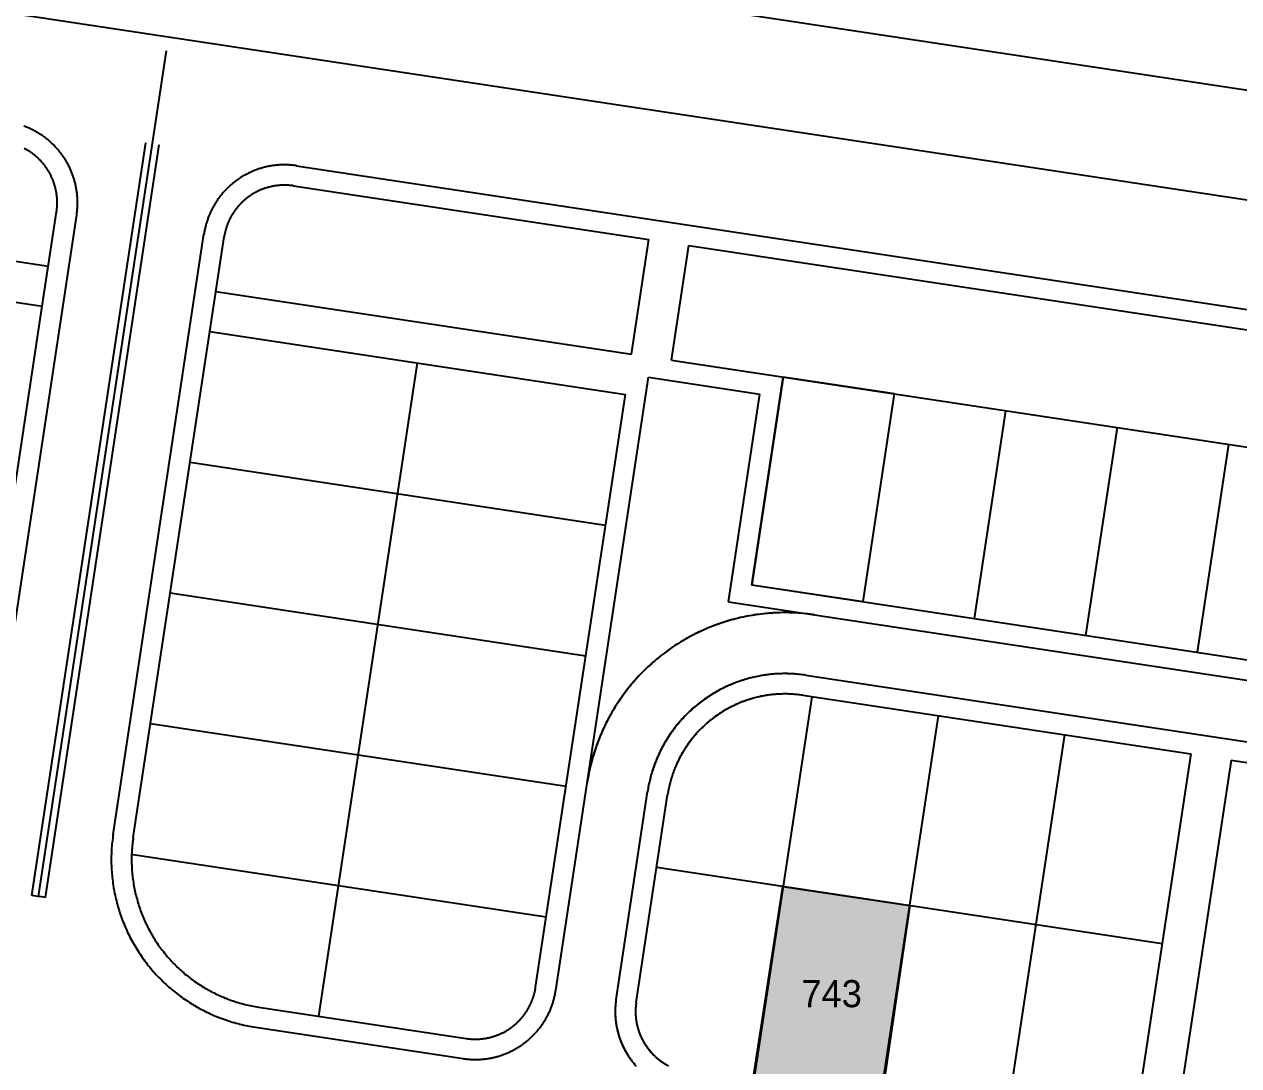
# Model space of a CAD drawing. Header units: metres. Extents: x 680594 to 684853, y 828874 to 830078.
# Drawn here: x 681669.2 to 681848.4, y 829760.6 to 829914.3 of the extents above; entities that cross this region are included whole.
import ezdxf
from ezdxf.enums import TextEntityAlignment as Align

# ---------------------------------------------------------------- set-up
doc = ezdxf.new("R2010")
doc.units = ezdxf.units.M
for name, color, linetype in [('PLOT_LINES', 7, 'Continuous'), ('PLOT_NUMBERS', 7, 'Continuous'), ('SELECTED_PLOTS', 3, 'Continuous')]:
    doc.layers.add(name, color=color, linetype=linetype)

msp = doc.modelspace()

# ---------------------------------------------------------------- hatches: boundary and pattern name
at = {"layer": 'SELECTED_PLOTS'}
h = msp.add_hatch(color=3, dxfattribs=at)
h.dxf.hatch_style = 1
h.paths.add_polyline_path([(681795.61, 829755.37), (681776.7, 829758.31), (681781.11, 829787.04), (681799.86, 829784.24)])

# ---------------------------------------------------------------- linework, layer by layer
at = {"layer": 'PLOT_LINES'}
for points in [[(680731.23, 830073.66), (682582.21, 829793.81)], [(680731.23, 830073.66), (682582.21, 829793.81)], [(680728.84, 830057.84), (682579.82, 829777.99)], [(680728.84, 830057.84), (682579.82, 829777.99)], [(681671.34, 829785.56), (681690.21, 829910.35)], [(681676.95, 829886.18), (681676.97, 829886.31), (681676.99, 829886.45), (681677, 829886.59), (681677.02, 829886.73), (681677.03, 829886.87), (681677.04, 829887.01), (681677.05, 829887.15), (681677.06, 829887.29), (681677.07, 829887.43), (681677.08, 829887.56), (681677.08, 829887.7), (681677.08, 829887.84), (681677.08, 829887.98), (681677.08, 829888.12), (681677.08, 829888.26), (681677.07, 829888.4), (681677.07, 829888.54), (681677.06, 829888.68), (681677.05, 829888.82), (681677.04, 829888.96), (681677.03, 829889.1), (681677.01, 829889.24), (681677, 829889.38), (681676.98, 829889.52), (681676.96, 829889.65), (681676.94, 829889.79), (681676.92, 829889.93), (681676.9, 829890.07), (681676.87, 829890.2), (681676.84, 829890.34), (681676.82, 829890.48), (681676.79, 829890.61), (681676.76, 829890.75), (681676.72, 829890.89), (681676.69, 829891.02), (681676.65, 829891.16), (681676.61, 829891.29), (681676.57, 829891.42), (681676.53, 829891.56), (681676.49, 829891.69), (681676.45, 829891.82), (681676.4, 829891.96), (681676.35, 829892.09), (681676.3, 829892.22), (681676.25, 829892.35), (681676.2, 829892.48), (681676.15, 829892.61), (681676.09, 829892.74), (681676.04, 829892.86), (681675.98, 829892.99), (681675.92, 829893.12), (681675.86, 829893.24), (681675.8, 829893.37), (681675.74, 829893.49), (681675.67, 829893.62), (681675.6, 829893.74), (681675.54, 829893.86), (681675.47, 829893.98), (681675.4, 829894.1), (681675.32, 829894.22), (681675.25, 829894.34), (681675.18, 829894.46), (681675.1, 829894.58), (681675.02, 829894.69), (681674.94, 829894.81), (681674.86, 829894.92), (681674.78, 829895.03), (681674.7, 829895.15), (681674.61, 829895.26), (681674.53, 829895.37), (681674.44, 829895.48), (681674.35, 829895.59), (681674.27, 829895.69), (681674.17, 829895.8), (681674.08, 829895.91), (681673.99, 829896.01), (681673.9, 829896.11), (681673.8, 829896.21), (681673.7, 829896.32), (681673.61, 829896.42), (681673.51, 829896.51), (681673.41, 829896.61), (681673.31, 829896.71), (681673.2, 829896.8), (681673.1, 829896.9), (681673, 829896.99), (681672.89, 829897.08), (681672.78, 829897.17), (681672.68, 829897.26), (681672.57, 829897.35), (681672.46, 829897.43), (681672.35, 829897.52), (681672.24, 829897.6), (681672.12, 829897.69), (681672.01, 829897.77), (681671.9, 829897.85), (681671.78, 829897.93), (681671.66, 829898), (681671.55, 829898.08), (681671.43, 829898.15), (681671.31, 829898.23), (681671.19, 829898.3), (681671.07, 829898.37), (681670.95, 829898.44), (681670.83, 829898.51), (681670.7, 829898.57), (681670.58, 829898.64), (681670.45, 829898.7), (681670.33, 829898.76), (681670.2, 829898.82), (681670.08, 829898.88), (681669.95, 829898.94), (681669.82, 829898.99), (681669.69, 829899.05), (681669.56, 829899.1), (681669.43, 829899.15), (681669.3, 829899.2), (681669.17, 829899.25)], [(681673.98, 829886.62), (681674, 829886.73), (681674.01, 829886.83), (681674.02, 829886.94), (681674.03, 829887.04), (681674.04, 829887.14), (681674.05, 829887.25), (681674.06, 829887.35), (681674.07, 829887.46), (681674.07, 829887.56), (681674.08, 829887.67), (681674.08, 829887.77), (681674.08, 829887.88), (681674.08, 829887.98), (681674.08, 829888.08), (681674.08, 829888.19), (681674.08, 829888.29), (681674.07, 829888.4), (681674.07, 829888.5), (681674.06, 829888.61), (681674.05, 829888.71), (681674.04, 829888.82), (681674.03, 829888.92), (681674.02, 829889.02), (681674.01, 829889.13), (681673.99, 829889.23), (681673.98, 829889.34), (681673.96, 829889.44), (681673.94, 829889.54), (681673.92, 829889.65), (681673.9, 829889.75), (681673.88, 829889.85), (681673.86, 829889.95), (681673.84, 829890.06), (681673.81, 829890.16), (681673.79, 829890.26), (681673.76, 829890.36), (681673.73, 829890.46), (681673.7, 829890.56), (681673.67, 829890.66), (681673.64, 829890.76), (681673.6, 829890.86), (681673.57, 829890.96), (681673.54, 829891.06), (681673.5, 829891.16), (681673.46, 829891.25), (681673.42, 829891.35), (681673.38, 829891.45), (681673.34, 829891.54), (681673.3, 829891.64), (681673.26, 829891.73), (681673.21, 829891.83), (681673.17, 829891.92), (681673.12, 829892.02), (681673.07, 829892.11), (681673.02, 829892.2), (681672.97, 829892.3), (681672.92, 829892.39), (681672.87, 829892.48), (681672.82, 829892.57), (681672.76, 829892.66), (681672.71, 829892.75), (681672.65, 829892.84), (681672.6, 829892.92), (681672.54, 829893.01), (681672.48, 829893.1), (681672.42, 829893.18), (681672.36, 829893.27), (681672.29, 829893.35), (681672.23, 829893.44), (681672.17, 829893.52), (681672.1, 829893.6), (681672.04, 829893.68), (681671.97, 829893.76), (681671.9, 829893.84), (681671.83, 829893.92), (681671.76, 829894), (681671.69, 829894.08), (681671.62, 829894.15), (681671.55, 829894.23), (681671.48, 829894.3), (681671.4, 829894.38), (681671.33, 829894.45), (681671.25, 829894.52), (681671.17, 829894.59), (681671.1, 829894.66), (681671.02, 829894.73), (681670.94, 829894.8), (681670.86, 829894.87), (681670.78, 829894.94), (681670.7, 829895), (681670.61, 829895.07), (681670.53, 829895.13), (681670.45, 829895.19), (681670.36, 829895.26), (681670.28, 829895.32), (681670.19, 829895.38), (681670.11, 829895.44), (681670.02, 829895.49), (681669.93, 829895.55), (681669.84, 829895.61), (681669.75, 829895.66), (681669.66, 829895.72), (681669.57, 829895.77), (681669.48, 829895.82), (681669.39, 829895.87), (681669.3, 829895.92), (681669.2, 829895.97)], [(681670.35, 829785.69), (681687.15, 829896.77)], [(681672.33, 829785.39), (681689.12, 829896.47)], [(681709.39, 829893.41), (681709.25, 829893.43), (681709.11, 829893.44), (681708.97, 829893.46), (681708.83, 829893.48), (681708.69, 829893.49), (681708.55, 829893.5), (681708.41, 829893.51), (681708.27, 829893.52), (681708.13, 829893.53), (681707.99, 829893.53), (681707.85, 829893.54), (681707.71, 829893.54), (681707.57, 829893.54), (681707.43, 829893.54), (681707.29, 829893.54), (681707.15, 829893.53), (681707.01, 829893.53), (681706.87, 829893.52), (681706.73, 829893.51), (681706.59, 829893.5), (681706.45, 829893.49), (681706.31, 829893.47), (681706.17, 829893.46), (681706.03, 829893.44), (681705.89, 829893.42), (681705.75, 829893.4), (681705.61, 829893.37), (681705.47, 829893.35), (681705.33, 829893.33), (681705.2, 829893.3), (681705.06, 829893.27), (681704.92, 829893.24), (681704.78, 829893.21), (681704.65, 829893.17), (681704.51, 829893.14), (681704.38, 829893.1), (681704.24, 829893.06), (681704.11, 829893.02), (681703.97, 829892.98), (681703.84, 829892.94), (681703.7, 829892.89), (681703.57, 829892.84), (681703.44, 829892.8), (681703.31, 829892.75), (681703.18, 829892.7), (681703.05, 829892.64), (681702.92, 829892.59), (681702.79, 829892.53), (681702.66, 829892.48), (681702.53, 829892.42), (681702.4, 829892.36), (681702.28, 829892.3), (681702.15, 829892.23), (681702.03, 829892.17), (681701.9, 829892.1), (681701.78, 829892.03), (681701.66, 829891.97), (681701.53, 829891.9), (681701.41, 829891.82), (681701.29, 829891.75), (681701.17, 829891.68), (681701.06, 829891.6), (681700.94, 829891.52), (681700.82, 829891.44), (681700.71, 829891.36), (681700.59, 829891.28), (681700.48, 829891.2), (681700.36, 829891.12), (681700.25, 829891.03), (681700.14, 829890.94), (681700.03, 829890.85), (681699.92, 829890.77), (681699.82, 829890.67), (681699.71, 829890.58), (681699.6, 829890.49), (681699.5, 829890.4), (681699.4, 829890.3), (681699.29, 829890.2), (681699.19, 829890.11), (681699.09, 829890.01), (681698.99, 829889.91), (681698.9, 829889.8), (681698.8, 829889.7), (681698.71, 829889.6), (681698.61, 829889.49), (681698.52, 829889.39), (681698.43, 829889.28), (681698.34, 829889.17), (681698.25, 829889.06), (681698.16, 829888.95), (681698.08, 829888.84), (681697.99, 829888.73), (681697.91, 829888.62), (681697.82, 829888.5), (681697.74, 829888.39), (681697.66, 829888.27), (681697.59, 829888.16), (681697.51, 829888.04), (681697.43, 829887.92), (681697.36, 829887.8), (681697.29, 829887.68), (681697.22, 829887.56), (681697.15, 829887.44), (681697.08, 829887.31), (681697.01, 829887.19), (681696.95, 829887.06), (681696.88, 829886.94), (681696.82, 829886.81), (681696.76, 829886.69), (681696.7, 829886.56), (681696.64, 829886.43), (681696.58, 829886.3), (681696.53, 829886.17), (681696.47, 829886.04), (681696.42, 829885.91), (681696.37, 829885.78), (681696.32, 829885.65), (681696.28, 829885.52), (681696.23, 829885.38), (681696.19, 829885.25), (681696.14, 829885.12), (681696.1, 829884.98), (681696.06, 829884.85), (681696.02, 829884.71), (681695.99, 829884.57), (681695.95, 829884.44), (681695.92, 829884.3), (681695.89, 829884.16), (681695.86, 829884.03), (681695.83, 829883.89), (681695.8, 829883.75), (681695.78, 829883.61), (681695.76, 829883.47), (681695.73, 829883.33)], [(681709.39, 829893.41), (682050.37, 829841.85)], [(681709.39, 829893.41), (682050.37, 829841.85)], [(681708.94, 829890.44), (681708.84, 829890.45), (681708.74, 829890.47), (681708.63, 829890.48), (681708.53, 829890.49), (681708.42, 829890.5), (681708.32, 829890.51), (681708.21, 829890.52), (681708.1, 829890.53), (681708, 829890.53), (681707.89, 829890.54), (681707.79, 829890.54), (681707.68, 829890.54), (681707.58, 829890.54), (681707.47, 829890.54), (681707.37, 829890.54), (681707.26, 829890.53), (681707.16, 829890.53), (681707.05, 829890.52), (681706.95, 829890.52), (681706.84, 829890.51), (681706.73, 829890.5), (681706.63, 829890.49), (681706.53, 829890.48), (681706.42, 829890.46), (681706.32, 829890.45), (681706.21, 829890.43), (681706.11, 829890.42), (681706, 829890.4), (681705.9, 829890.38), (681705.8, 829890.36), (681705.69, 829890.34), (681705.59, 829890.31), (681705.49, 829890.29), (681705.39, 829890.26), (681705.28, 829890.24), (681705.18, 829890.21), (681705.08, 829890.18), (681704.98, 829890.15), (681704.88, 829890.12), (681704.78, 829890.09), (681704.68, 829890.05), (681704.58, 829890.02), (681704.48, 829889.98), (681704.38, 829889.95), (681704.28, 829889.91), (681704.18, 829889.87), (681704.09, 829889.83), (681703.99, 829889.79), (681703.89, 829889.74), (681703.8, 829889.7), (681703.7, 829889.65), (681703.61, 829889.61), (681703.51, 829889.56), (681703.42, 829889.51), (681703.33, 829889.46), (681703.23, 829889.41), (681703.14, 829889.36), (681703.05, 829889.31), (681702.96, 829889.25), (681702.87, 829889.2), (681702.78, 829889.14), (681702.69, 829889.09), (681702.6, 829889.03), (681702.52, 829888.97), (681702.43, 829888.91), (681702.34, 829888.85), (681702.26, 829888.78), (681702.17, 829888.72), (681702.09, 829888.66), (681702.01, 829888.59), (681701.92, 829888.53), (681701.84, 829888.46), (681701.76, 829888.39), (681701.68, 829888.32), (681701.6, 829888.25), (681701.52, 829888.18), (681701.45, 829888.11), (681701.37, 829888.04), (681701.29, 829887.96), (681701.22, 829887.89), (681701.15, 829887.81), (681701.07, 829887.74), (681701, 829887.66), (681700.93, 829887.58), (681700.86, 829887.51), (681700.79, 829887.43), (681700.72, 829887.35), (681700.65, 829887.26), (681700.59, 829887.18), (681700.52, 829887.1), (681700.46, 829887.02), (681700.39, 829886.93), (681700.33, 829886.85), (681700.27, 829886.76), (681700.21, 829886.68), (681700.15, 829886.59), (681700.09, 829886.5), (681700.03, 829886.41), (681699.97, 829886.32), (681699.92, 829886.23), (681699.86, 829886.14), (681699.81, 829886.05), (681699.76, 829885.96), (681699.71, 829885.87), (681699.66, 829885.78), (681699.61, 829885.68), (681699.56, 829885.59), (681699.51, 829885.49), (681699.47, 829885.4), (681699.42, 829885.3), (681699.38, 829885.21), (681699.34, 829885.11), (681699.3, 829885.01), (681699.26, 829884.92), (681699.22, 829884.82), (681699.18, 829884.72), (681699.14, 829884.62), (681699.11, 829884.52), (681699.07, 829884.42), (681699.04, 829884.32), (681699.01, 829884.22), (681698.98, 829884.12), (681698.95, 829884.02), (681698.92, 829883.92), (681698.89, 829883.82), (681698.86, 829883.71), (681698.84, 829883.61), (681698.82, 829883.51), (681698.79, 829883.41), (681698.77, 829883.3), (681698.75, 829883.2), (681698.73, 829883.09), (681698.72, 829882.99), (681698.7, 829882.89)], [(681708.94, 829890.44), (681761.35, 829882.52)], [(681708.94, 829890.44), (681761.35, 829882.52)], [(681611.46, 829887.87), (681672.77, 829878.6)], [(681671.87, 829872.67), (681673.98, 829886.62)], [(681663.55, 829797.57), (681676.95, 829886.18)], [(681682.34, 829794.73), (681695.73, 829883.33)], [(681696.59, 829868.93), (681698.7, 829882.89)], [(681610.57, 829881.94), (681597.34, 829794.43), (681604.89, 829784.19), (681635.54, 829779.55), (681660.58, 829798.02), (681671.87, 829872.67)], [(681610.57, 829881.94), (681671.87, 829872.67)], [(681610.57, 829881.94), (681671.87, 829872.67)], [(681758.79, 829865.59), (681761.35, 829882.52)], [(681758.79, 829865.59), (681761.35, 829882.52)], [(681764.72, 829864.7), (681767.28, 829881.62)], [(681764.72, 829864.7), (681767.28, 829881.62)], [(681767.28, 829881.62), (681865.91, 829866.71)], [(681767.28, 829881.62), (681865.91, 829866.71)], [(681697.49, 829874.86), (681758.79, 829865.59)], [(681685.3, 829794.28), (681696.59, 829868.93)], [(681696.59, 829868.93), (681757.89, 829859.66)], [(681712.67, 829767.89), (681727.24, 829864.3)], [(681764.72, 829864.7), (681863.35, 829849.79)], [(681764.72, 829864.7), (681863.35, 829849.79)], [(681747.63, 829771.71), (681761.31, 829862.18)], [(681747.63, 829771.71), (681761.31, 829862.18)], [(681761.31, 829862.18), (681777.75, 829859.69)], [(681761.31, 829862.18), (681777.75, 829859.69)], [(681776.53, 829831.56), (681781.16, 829862.21)], [(681797.6, 829859.73), (681781.16, 829862.21), (681776.53, 829831.56), (681792.96, 829829.08), (681797.6, 829859.73)], [(681776.53, 829831.56), (681781.16, 829862.21)], [(681744.66, 829772.16), (681757.89, 829859.66)], [(681773.11, 829829.04), (681777.75, 829859.69)], [(681773.11, 829829.04), (681777.75, 829859.69)], [(681792.96, 829829.08), (681797.6, 829859.73)], [(681792.96, 829829.08), (681797.6, 829859.73)], [(681809.4, 829826.59), (681814.04, 829857.24)], [(681809.4, 829826.59), (681814.04, 829857.24)], [(681825.84, 829824.1), (681830.48, 829854.76)], [(681825.84, 829824.1), (681830.48, 829854.76)], [(681842.28, 829821.62), (681846.91, 829852.27)], [(681842.28, 829821.62), (681846.91, 829852.27)], [(681693.67, 829849.65), (681754.98, 829840.38)], [(681776.53, 829831.56), (681858.72, 829819.13)], [(681776.53, 829831.56), (681858.72, 829819.13)], [(681690.76, 829830.37), (681752.06, 829821.1)], [(681773.11, 829829.04), (681970.47, 829799.2)], [(681773.11, 829829.04), (681970.47, 829799.2)], [(681785.84, 829827.12), (681785.5, 829827.17), (681785.16, 829827.21), (681784.81, 829827.26), (681784.47, 829827.29), (681784.13, 829827.33), (681783.78, 829827.36), (681783.44, 829827.38), (681783.09, 829827.4), (681782.75, 829827.42), (681782.4, 829827.43), (681782.05, 829827.44), (681781.71, 829827.45), (681781.36, 829827.45), (681781.02, 829827.45), (681780.67, 829827.44), (681780.33, 829827.43), (681779.98, 829827.41), (681779.64, 829827.39), (681779.29, 829827.37), (681778.95, 829827.34), (681778.6, 829827.31), (681778.26, 829827.28), (681777.91, 829827.24), (681777.57, 829827.2), (681777.23, 829827.15), (681776.89, 829827.1), (681776.54, 829827.04), (681776.2, 829826.98), (681775.86, 829826.92), (681775.52, 829826.85), (681775.19, 829826.78), (681774.85, 829826.71), (681774.51, 829826.63), (681774.18, 829826.54), (681773.84, 829826.46), (681773.51, 829826.37), (681773.18, 829826.27), (681772.84, 829826.17), (681772.51, 829826.07), (681772.18, 829825.96), (681771.86, 829825.85), (681771.53, 829825.74), (681771.21, 829825.62), (681770.88, 829825.5), (681770.56, 829825.37), (681770.24, 829825.24), (681769.92, 829825.11), (681769.6, 829824.97), (681769.29, 829824.83), (681768.97, 829824.69), (681768.66, 829824.54), (681768.35, 829824.39), (681768.04, 829824.23), (681767.73, 829824.08), (681767.43, 829823.91), (681767.12, 829823.75), (681766.82, 829823.58), (681766.52, 829823.4), (681766.23, 829823.23), (681765.93, 829823.05), (681765.64, 829822.86), (681765.35, 829822.68), (681765.06, 829822.49), (681764.77, 829822.29), (681764.49, 829822.1), (681764.2, 829821.9), (681763.93, 829821.69), (681763.65, 829821.49), (681763.37, 829821.28), (681763.1, 829821.06), (681762.83, 829820.85), (681762.56, 829820.63), (681762.3, 829820.4), (681762.04, 829820.18), (681761.78, 829819.95), (681761.52, 829819.72), (681761.27, 829819.48), (681761.02, 829819.25), (681760.77, 829819), (681760.52, 829818.76), (681760.28, 829818.51), (681760.04, 829818.26), (681759.8, 829818.01), (681759.57, 829817.76), (681759.34, 829817.5), (681759.11, 829817.24), (681758.89, 829816.98), (681758.67, 829816.71), (681758.45, 829816.44), (681758.23, 829816.17), (681758.02, 829815.9), (681757.81, 829815.62), (681757.61, 829815.35), (681757.4, 829815.07), (681757.21, 829814.78), (681757.01, 829814.5), (681756.82, 829814.21), (681756.63, 829813.92), (681756.44, 829813.63), (681756.26, 829813.33), (681756.08, 829813.04), (681755.91, 829812.74), (681755.74, 829812.44), (681755.57, 829812.14), (681755.4, 829811.83), (681755.24, 829811.53), (681755.08, 829811.22), (681754.93, 829810.91), (681754.78, 829810.6), (681754.63, 829810.28), (681754.49, 829809.97), (681754.35, 829809.65), (681754.22, 829809.33), (681754.09, 829809.02), (681753.96, 829808.69), (681753.83, 829808.37), (681753.71, 829808.05), (681753.6, 829807.72), (681753.48, 829807.39), (681753.38, 829807.07), (681753.27, 829806.74), (681753.17, 829806.41), (681753.07, 829806.07), (681752.98, 829805.74), (681752.89, 829805.41), (681752.8, 829805.07), (681752.72, 829804.74), (681752.65, 829804.4), (681752.57, 829804.06), (681752.5, 829803.72), (681752.44, 829803.38), (681752.37, 829803.04), (681752.32, 829802.7), (681752.26, 829802.36)], [(681785.84, 829827.12), (681785.5, 829827.17), (681785.16, 829827.21), (681784.82, 829827.25), (681784.48, 829827.29), (681784.14, 829827.33), (681783.8, 829827.35), (681783.45, 829827.38), (681783.11, 829827.4), (681782.77, 829827.42), (681782.43, 829827.43), (681782.08, 829827.44), (681781.74, 829827.45), (681781.4, 829827.45), (681781.05, 829827.45), (681780.71, 829827.44), (681780.37, 829827.43), (681780.02, 829827.42), (681779.68, 829827.4), (681779.34, 829827.38), (681779, 829827.35), (681778.65, 829827.32), (681778.31, 829827.28), (681777.97, 829827.25), (681777.63, 829827.2), (681777.29, 829827.16), (681776.95, 829827.11), (681776.61, 829827.05), (681776.27, 829827), (681775.94, 829826.93), (681775.6, 829826.87), (681775.26, 829826.8), (681774.93, 829826.72), (681774.59, 829826.65), (681774.26, 829826.56), (681773.93, 829826.48), (681773.6, 829826.39), (681773.27, 829826.3), (681772.94, 829826.2), (681772.61, 829826.1), (681772.28, 829825.99), (681771.96, 829825.89), (681771.63, 829825.77), (681771.31, 829825.66), (681770.99, 829825.54), (681770.67, 829825.42), (681770.35, 829825.29), (681770.03, 829825.16), (681769.71, 829825.02), (681769.4, 829824.88), (681769.09, 829824.74), (681768.78, 829824.6), (681768.47, 829824.45), (681768.16, 829824.3), (681767.85, 829824.14), (681767.55, 829823.98), (681767.25, 829823.82), (681766.95, 829823.65), (681766.65, 829823.48), (681766.36, 829823.31), (681766.06, 829823.13), (681765.77, 829822.95), (681765.48, 829822.76), (681765.19, 829822.58), (681764.91, 829822.39), (681764.62, 829822.19), (681764.34, 829822), (681764.06, 829821.79), (681763.79, 829821.59), (681763.51, 829821.38), (681763.24, 829821.17), (681762.97, 829820.96), (681762.71, 829820.74), (681762.44, 829820.53), (681762.18, 829820.3), (681761.92, 829820.08), (681761.67, 829819.85), (681761.41, 829819.62), (681761.16, 829819.38), (681760.91, 829819.15), (681760.67, 829818.91), (681760.43, 829818.66), (681760.19, 829818.42), (681759.95, 829818.17), (681759.72, 829817.92), (681759.49, 829817.66), (681759.26, 829817.41), (681759.03, 829817.15), (681758.81, 829816.88), (681758.59, 829816.62), (681758.38, 829816.35), (681758.16, 829816.08), (681757.95, 829815.81), (681757.75, 829815.54), (681757.55, 829815.26), (681757.35, 829814.98), (681757.15, 829814.7), (681756.96, 829814.42), (681756.77, 829814.13), (681756.58, 829813.84), (681756.4, 829813.55), (681756.22, 829813.26), (681756.04, 829812.97), (681755.87, 829812.67), (681755.7, 829812.37), (681755.53, 829812.07), (681755.37, 829811.77), (681755.21, 829811.46), (681755.05, 829811.16), (681754.9, 829810.85), (681754.75, 829810.54), (681754.61, 829810.23), (681754.47, 829809.92), (681754.33, 829809.6), (681754.2, 829809.29), (681754.07, 829808.97), (681753.94, 829808.65), (681753.82, 829808.33), (681753.7, 829808.01), (681753.58, 829807.68), (681753.47, 829807.36), (681753.36, 829807.03), (681753.26, 829806.7), (681753.16, 829806.38), (681753.06, 829806.05), (681752.97, 829805.72), (681752.88, 829805.38), (681752.8, 829805.05), (681752.72, 829804.72), (681752.64, 829804.38), (681752.57, 829804.05), (681752.5, 829803.71), (681752.44, 829803.38), (681752.37, 829803.04), (681752.32, 829802.7), (681752.26, 829802.36)], [(681784.5, 829818.22), (681784.26, 829818.25), (681784.02, 829818.29), (681783.78, 829818.31), (681783.54, 829818.34), (681783.3, 829818.36), (681783.06, 829818.38), (681782.82, 829818.4), (681782.59, 829818.42), (681782.35, 829818.43), (681782.1, 829818.44), (681781.86, 829818.45), (681781.62, 829818.45), (681781.38, 829818.45), (681781.14, 829818.45), (681780.9, 829818.44), (681780.66, 829818.44), (681780.42, 829818.42), (681780.18, 829818.41), (681779.94, 829818.4), (681779.7, 829818.38), (681779.46, 829818.36), (681779.23, 829818.33), (681778.99, 829818.3), (681778.75, 829818.27), (681778.51, 829818.24), (681778.27, 829818.2), (681778.04, 829818.17), (681777.8, 829818.13), (681777.56, 829818.08), (681777.33, 829818.03), (681777.09, 829817.98), (681776.86, 829817.93), (681776.62, 829817.88), (681776.39, 829817.82), (681776.16, 829817.76), (681775.93, 829817.7), (681775.69, 829817.63), (681775.46, 829817.56), (681775.23, 829817.49), (681775.01, 829817.42), (681774.78, 829817.34), (681774.55, 829817.26), (681774.33, 829817.18), (681774.1, 829817.09), (681773.88, 829817.01), (681773.65, 829816.92), (681773.43, 829816.82), (681773.21, 829816.73), (681772.99, 829816.63), (681772.77, 829816.53), (681772.56, 829816.43), (681772.34, 829816.32), (681772.13, 829816.22), (681771.91, 829816.11), (681771.7, 829815.99), (681771.49, 829815.88), (681771.28, 829815.76), (681771.07, 829815.64), (681770.86, 829815.52), (681770.66, 829815.39), (681770.46, 829815.26), (681770.25, 829815.13), (681770.05, 829815), (681769.85, 829814.87), (681769.66, 829814.73), (681769.46, 829814.59), (681769.27, 829814.45), (681769.07, 829814.31), (681768.88, 829814.16), (681768.69, 829814.01), (681768.51, 829813.86), (681768.32, 829813.71), (681768.14, 829813.55), (681767.95, 829813.4), (681767.77, 829813.24), (681767.6, 829813.08), (681767.42, 829812.91), (681767.25, 829812.75), (681767.07, 829812.58), (681766.9, 829812.41), (681766.73, 829812.24), (681766.57, 829812.07), (681766.4, 829811.89), (681766.24, 829811.71), (681766.08, 829811.54), (681765.92, 829811.35), (681765.77, 829811.17), (681765.61, 829810.99), (681765.46, 829810.8), (681765.31, 829810.61), (681765.16, 829810.42), (681765.02, 829810.23), (681764.88, 829810.04), (681764.73, 829809.84), (681764.6, 829809.65), (681764.46, 829809.45), (681764.33, 829809.25), (681764.2, 829809.05), (681764.07, 829808.84), (681763.94, 829808.64), (681763.82, 829808.43), (681763.69, 829808.23), (681763.58, 829808.02), (681763.46, 829807.81), (681763.34, 829807.6), (681763.23, 829807.38), (681763.12, 829807.17), (681763.02, 829806.96), (681762.91, 829806.74), (681762.81, 829806.52), (681762.71, 829806.3), (681762.61, 829806.08), (681762.52, 829805.86), (681762.43, 829805.64), (681762.34, 829805.42), (681762.25, 829805.19), (681762.17, 829804.97), (681762.09, 829804.74), (681762.01, 829804.51), (681761.94, 829804.28), (681761.86, 829804.06), (681761.79, 829803.83), (681761.72, 829803.6), (681761.66, 829803.36), (681761.6, 829803.13), (681761.54, 829802.9), (681761.48, 829802.67), (681761.43, 829802.43), (681761.38, 829802.2), (681761.33, 829801.96), (681761.28, 829801.73), (681761.24, 829801.49), (681761.2, 829801.25), (681761.16, 829801.01)], [(681784.5, 829818.22), (681784.26, 829818.25), (681784.02, 829818.29), (681783.79, 829818.31), (681783.55, 829818.34), (681783.31, 829818.36), (681783.08, 829818.38), (681782.84, 829818.4), (681782.6, 829818.42), (681782.36, 829818.43), (681782.12, 829818.44), (681781.88, 829818.44), (681781.65, 829818.45), (681781.41, 829818.45), (681781.17, 829818.45), (681780.93, 829818.44), (681780.69, 829818.44), (681780.45, 829818.43), (681780.22, 829818.41), (681779.98, 829818.4), (681779.74, 829818.38), (681779.5, 829818.36), (681779.26, 829818.33), (681779.03, 829818.31), (681778.79, 829818.28), (681778.55, 829818.25), (681778.32, 829818.21), (681778.08, 829818.17), (681777.85, 829818.13), (681777.61, 829818.09), (681777.38, 829818.05), (681777.15, 829818), (681776.91, 829817.95), (681776.68, 829817.89), (681776.45, 829817.83), (681776.22, 829817.78), (681775.99, 829817.71), (681775.76, 829817.65), (681775.53, 829817.58), (681775.3, 829817.51), (681775.07, 829817.44), (681774.85, 829817.36), (681774.62, 829817.29), (681774.4, 829817.2), (681774.17, 829817.12), (681773.95, 829817.04), (681773.73, 829816.95), (681773.51, 829816.86), (681773.29, 829816.76), (681773.07, 829816.67), (681772.85, 829816.57), (681772.64, 829816.47), (681772.42, 829816.36), (681772.21, 829816.26), (681772, 829816.15), (681771.79, 829816.04), (681771.58, 829815.93), (681771.37, 829815.81), (681771.16, 829815.69), (681770.95, 829815.57), (681770.75, 829815.45), (681770.55, 829815.32), (681770.35, 829815.19), (681770.15, 829815.06), (681769.95, 829814.93), (681769.75, 829814.8), (681769.56, 829814.66), (681769.36, 829814.52), (681769.17, 829814.38), (681768.98, 829814.23), (681768.79, 829814.09), (681768.6, 829813.94), (681768.42, 829813.79), (681768.24, 829813.64), (681768.05, 829813.48), (681767.87, 829813.33), (681767.7, 829813.17), (681767.52, 829813.01), (681767.35, 829812.84), (681767.17, 829812.68), (681767, 829812.51), (681766.83, 829812.34), (681766.67, 829812.17), (681766.5, 829812), (681766.34, 829811.83), (681766.18, 829811.65), (681766.02, 829811.47), (681765.87, 829811.29), (681765.71, 829811.11), (681765.56, 829810.92), (681765.41, 829810.74), (681765.26, 829810.55), (681765.12, 829810.36), (681764.97, 829810.17), (681764.83, 829809.98), (681764.69, 829809.79), (681764.56, 829809.59), (681764.42, 829809.39), (681764.29, 829809.19), (681764.16, 829808.99), (681764.03, 829808.79), (681763.91, 829808.59), (681763.79, 829808.38), (681763.67, 829808.18), (681763.55, 829807.97), (681763.43, 829807.76), (681763.32, 829807.55), (681763.21, 829807.34), (681763.1, 829807.13), (681763, 829806.91), (681762.89, 829806.7), (681762.79, 829806.48), (681762.69, 829806.27), (681762.6, 829806.05), (681762.51, 829805.83), (681762.42, 829805.61), (681762.33, 829805.38), (681762.24, 829805.16), (681762.16, 829804.94), (681762.08, 829804.71), (681762, 829804.49), (681761.93, 829804.26), (681761.86, 829804.03), (681761.79, 829803.81), (681761.72, 829803.58), (681761.66, 829803.35), (681761.59, 829803.12), (681761.53, 829802.89), (681761.48, 829802.65), (681761.43, 829802.42), (681761.37, 829802.19), (681761.33, 829801.95), (681761.28, 829801.72), (681761.24, 829801.49), (681761.2, 829801.25), (681761.16, 829801.01)], [(681784.5, 829818.22), (681956.4, 829792.23)], [(681784.5, 829818.22), (681956.4, 829792.23)], [(681784.05, 829815.25), (681783.85, 829815.28), (681783.64, 829815.31), (681783.44, 829815.33), (681783.23, 829815.36), (681783.03, 829815.38), (681782.83, 829815.39), (681782.62, 829815.41), (681782.42, 829815.42), (681782.21, 829815.43), (681782.01, 829815.44), (681781.8, 829815.45), (681781.6, 829815.45), (681781.39, 829815.45), (681781.19, 829815.45), (681780.98, 829815.44), (681780.78, 829815.44), (681780.57, 829815.43), (681780.37, 829815.42), (681780.16, 829815.4), (681779.96, 829815.39), (681779.75, 829815.37), (681779.55, 829815.35), (681779.34, 829815.32), (681779.14, 829815.3), (681778.94, 829815.27), (681778.74, 829815.24), (681778.53, 829815.21), (681778.33, 829815.17), (681778.13, 829815.14), (681777.93, 829815.1), (681777.73, 829815.05), (681777.53, 829815.01), (681777.33, 829814.96), (681777.13, 829814.91), (681776.93, 829814.86), (681776.73, 829814.81), (681776.53, 829814.75), (681776.34, 829814.69), (681776.14, 829814.63), (681775.95, 829814.57), (681775.75, 829814.5), (681775.56, 829814.43), (681775.37, 829814.36), (681775.17, 829814.29), (681774.98, 829814.22), (681774.79, 829814.14), (681774.6, 829814.06), (681774.41, 829813.98), (681774.23, 829813.9), (681774.04, 829813.81), (681773.85, 829813.72), (681773.67, 829813.63), (681773.49, 829813.54), (681773.31, 829813.45), (681773.12, 829813.35), (681772.94, 829813.25), (681772.77, 829813.15), (681772.59, 829813.05), (681772.41, 829812.95), (681772.24, 829812.84), (681772.06, 829812.73), (681771.89, 829812.62), (681771.72, 829812.51), (681771.55, 829812.39), (681771.38, 829812.27), (681771.21, 829812.16), (681771.05, 829812.03), (681770.88, 829811.91), (681770.72, 829811.79), (681770.56, 829811.66), (681770.4, 829811.53), (681770.24, 829811.4), (681770.08, 829811.27), (681769.93, 829811.14), (681769.77, 829811), (681769.62, 829810.86), (681769.47, 829810.72), (681769.32, 829810.58), (681769.17, 829810.44), (681769.03, 829810.3), (681768.88, 829810.15), (681768.74, 829810), (681768.6, 829809.85), (681768.46, 829809.7), (681768.33, 829809.55), (681768.19, 829809.39), (681768.06, 829809.24), (681767.93, 829809.08), (681767.8, 829808.92), (681767.67, 829808.76), (681767.54, 829808.6), (681767.42, 829808.43), (681767.3, 829808.27), (681767.18, 829808.1), (681767.06, 829807.94), (681766.94, 829807.77), (681766.83, 829807.6), (681766.72, 829807.42), (681766.61, 829807.25), (681766.5, 829807.08), (681766.39, 829806.9), (681766.29, 829806.72), (681766.19, 829806.55), (681766.09, 829806.37), (681765.99, 829806.19), (681765.9, 829806), (681765.8, 829805.82), (681765.71, 829805.64), (681765.62, 829805.45), (681765.54, 829805.27), (681765.45, 829805.08), (681765.37, 829804.89), (681765.29, 829804.7), (681765.21, 829804.51), (681765.13, 829804.32), (681765.06, 829804.13), (681764.99, 829803.94), (681764.92, 829803.75), (681764.85, 829803.55), (681764.79, 829803.36), (681764.73, 829803.16), (681764.67, 829802.97), (681764.61, 829802.77), (681764.55, 829802.57), (681764.5, 829802.37), (681764.45, 829802.17), (681764.4, 829801.98), (681764.36, 829801.78), (681764.31, 829801.57), (681764.27, 829801.37), (681764.23, 829801.17), (681764.19, 829800.97), (681764.16, 829800.77), (681764.13, 829800.57)], [(681784.05, 829815.25), (681783.85, 829815.28), (681783.64, 829815.31), (681783.44, 829815.33), (681783.24, 829815.36), (681783.04, 829815.38), (681782.83, 829815.39), (681782.63, 829815.41), (681782.43, 829815.42), (681782.23, 829815.43), (681782.02, 829815.44), (681781.82, 829815.45), (681781.61, 829815.45), (681781.41, 829815.45), (681781.21, 829815.45), (681781, 829815.44), (681780.8, 829815.44), (681780.6, 829815.43), (681780.39, 829815.42), (681780.19, 829815.41), (681779.99, 829815.39), (681779.78, 829815.37), (681779.58, 829815.35), (681779.38, 829815.33), (681779.18, 829815.3), (681778.98, 829815.28), (681778.77, 829815.25), (681778.57, 829815.21), (681778.37, 829815.18), (681778.17, 829815.14), (681777.97, 829815.1), (681777.77, 829815.06), (681777.57, 829815.02), (681777.38, 829814.97), (681777.18, 829814.92), (681776.98, 829814.87), (681776.78, 829814.82), (681776.59, 829814.77), (681776.39, 829814.71), (681776.2, 829814.65), (681776, 829814.59), (681775.81, 829814.52), (681775.62, 829814.46), (681775.43, 829814.39), (681775.24, 829814.32), (681775.05, 829814.24), (681774.86, 829814.17), (681774.67, 829814.09), (681774.48, 829814.01), (681774.29, 829813.93), (681774.11, 829813.84), (681773.92, 829813.76), (681773.74, 829813.67), (681773.56, 829813.58), (681773.38, 829813.49), (681773.2, 829813.39), (681773.02, 829813.29), (681772.84, 829813.2), (681772.66, 829813.09), (681772.49, 829812.99), (681772.31, 829812.89), (681772.14, 829812.78), (681771.97, 829812.67), (681771.8, 829812.56), (681771.63, 829812.45), (681771.46, 829812.33), (681771.29, 829812.21), (681771.13, 829812.1), (681770.96, 829811.97), (681770.8, 829811.85), (681770.64, 829811.73), (681770.48, 829811.6), (681770.32, 829811.47), (681770.17, 829811.34), (681770.01, 829811.21), (681769.86, 829811.08), (681769.71, 829810.94), (681769.56, 829810.8), (681769.41, 829810.66), (681769.26, 829810.52), (681769.11, 829810.38), (681768.97, 829810.24), (681768.83, 829810.09), (681768.69, 829809.94), (681768.55, 829809.79), (681768.41, 829809.64), (681768.28, 829809.49), (681768.14, 829809.34), (681768.01, 829809.18), (681767.88, 829809.03), (681767.75, 829808.87), (681767.63, 829808.71), (681767.5, 829808.55), (681767.38, 829808.38), (681767.26, 829808.22), (681767.14, 829808.05), (681767.03, 829807.89), (681766.91, 829807.72), (681766.8, 829807.55), (681766.69, 829807.38), (681766.58, 829807.21), (681766.47, 829807.03), (681766.37, 829806.86), (681766.27, 829806.68), (681766.17, 829806.5), (681766.07, 829806.33), (681765.97, 829806.15), (681765.88, 829805.97), (681765.78, 829805.78), (681765.69, 829805.6), (681765.61, 829805.42), (681765.52, 829805.23), (681765.44, 829805.05), (681765.35, 829804.86), (681765.28, 829804.67), (681765.2, 829804.49), (681765.12, 829804.3), (681765.05, 829804.11), (681764.98, 829803.92), (681764.91, 829803.72), (681764.85, 829803.53), (681764.78, 829803.34), (681764.72, 829803.14), (681764.66, 829802.95), (681764.6, 829802.75), (681764.55, 829802.56), (681764.5, 829802.36), (681764.45, 829802.16), (681764.4, 829801.96), (681764.35, 829801.77), (681764.31, 829801.57), (681764.27, 829801.37), (681764.23, 829801.17), (681764.19, 829800.97), (681764.16, 829800.77), (681764.13, 829800.57)], [(681785.41, 829815.05), (681776.81, 829758.19)], [(681785.41, 829815.05), (681776.81, 829758.19)], [(681784.05, 829815.25), (681841.32, 829806.59)], [(681784.05, 829815.25), (681841.32, 829806.59)], [(681804.05, 829812.23), (681795.45, 829755.38)], [(681804.05, 829812.23), (681795.45, 829755.38)], [(681687.84, 829811.09), (681749.15, 829801.82)], [(681822.69, 829809.41), (681814.09, 829752.56)], [(681822.69, 829809.41), (681814.09, 829752.56)], [(681841.32, 829806.59), (681832.73, 829749.74)], [(681841.32, 829806.59), (681832.73, 829749.74)], [(681847.26, 829805.7), (681838.66, 829748.84)], [(681847.26, 829805.7), (681838.66, 829748.84)], [(681847.26, 829805.7), (681892.74, 829798.82)], [(681847.26, 829805.7), (681892.74, 829798.82)], [(681756.53, 829770.36), (681761.16, 829801.01)], [(681756.53, 829770.36), (681761.16, 829801.01)], [(681759.49, 829769.91), (681764.13, 829800.57)], [(681759.49, 829769.91), (681764.13, 829800.57)], [(681682.34, 829794.73), (681682.29, 829794.44), (681682.26, 829794.15), (681682.22, 829793.86), (681682.19, 829793.57), (681682.16, 829793.28), (681682.14, 829792.99), (681682.11, 829792.7), (681682.1, 829792.41), (681682.08, 829792.12), (681682.07, 829791.83), (681682.06, 829791.54), (681682.06, 829791.25), (681682.06, 829790.96), (681682.06, 829790.67), (681682.06, 829790.38), (681682.07, 829790.09), (681682.08, 829789.8), (681682.1, 829789.51), (681682.12, 829789.22), (681682.14, 829788.93), (681682.17, 829788.64), (681682.2, 829788.35), (681682.23, 829788.06), (681682.26, 829787.77), (681682.3, 829787.48), (681682.35, 829787.19), (681682.39, 829786.91), (681682.44, 829786.62), (681682.49, 829786.33), (681682.55, 829786.05), (681682.61, 829785.76), (681682.67, 829785.48), (681682.74, 829785.2), (681682.81, 829784.91), (681682.88, 829784.63), (681682.95, 829784.35), (681683.03, 829784.07), (681683.11, 829783.79), (681683.2, 829783.51), (681683.29, 829783.24), (681683.38, 829782.96), (681683.48, 829782.69), (681683.57, 829782.41), (681683.68, 829782.14), (681683.78, 829781.87), (681683.89, 829781.6), (681684, 829781.33), (681684.11, 829781.06), (681684.23, 829780.79), (681684.35, 829780.53), (681684.47, 829780.27), (681684.6, 829780), (681684.73, 829779.74), (681684.86, 829779.48), (681685, 829779.23), (681685.13, 829778.97), (681685.28, 829778.72), (681685.42, 829778.46), (681685.57, 829778.21), (681685.72, 829777.96), (681685.87, 829777.72), (681686.03, 829777.47), (681686.19, 829777.23), (681686.35, 829776.99), (681686.51, 829776.75), (681686.68, 829776.51), (681686.85, 829776.27), (681687.02, 829776.04), (681687.2, 829775.81), (681687.37, 829775.58), (681687.55, 829775.35), (681687.74, 829775.12), (681687.92, 829774.9), (681688.11, 829774.68), (681688.3, 829774.46), (681688.5, 829774.24), (681688.69, 829774.02), (681688.89, 829773.81), (681689.09, 829773.6), (681689.3, 829773.39), (681689.5, 829773.19), (681689.71, 829772.99), (681689.92, 829772.79), (681690.13, 829772.59), (681690.35, 829772.39), (681690.57, 829772.2), (681690.79, 829772.01), (681691.01, 829771.82), (681691.23, 829771.63), (681691.46, 829771.45), (681691.69, 829771.27), (681691.92, 829771.09), (681692.15, 829770.92), (681692.39, 829770.75), (681692.62, 829770.58), (681692.86, 829770.41), (681693.1, 829770.25), (681693.34, 829770.09), (681693.59, 829769.93), (681693.83, 829769.77), (681694.08, 829769.62), (681694.33, 829769.47), (681694.58, 829769.32), (681694.83, 829769.18), (681695.09, 829769.04), (681695.35, 829768.9), (681695.6, 829768.77), (681695.86, 829768.64), (681696.12, 829768.51), (681696.39, 829768.38), (681696.65, 829768.26), (681696.91, 829768.14), (681697.18, 829768.02), (681697.45, 829767.91), (681697.72, 829767.8), (681697.99, 829767.69), (681698.26, 829767.59), (681698.53, 829767.49), (681698.81, 829767.39), (681699.08, 829767.3), (681699.36, 829767.2), (681699.64, 829767.12), (681699.91, 829767.03), (681700.19, 829766.95), (681700.47, 829766.87), (681700.76, 829766.8), (681701.04, 829766.73), (681701.32, 829766.66), (681701.6, 829766.59), (681701.89, 829766.53), (681702.17, 829766.47), (681702.46, 829766.42), (681702.74, 829766.36), (681703.03, 829766.32), (681703.32, 829766.27)], [(681685.3, 829794.28), (681685.27, 829794.03), (681685.23, 829793.77), (681685.2, 829793.52), (681685.17, 829793.26), (681685.15, 829793.01), (681685.13, 829792.75), (681685.11, 829792.5), (681685.09, 829792.24), (681685.08, 829791.99), (681685.07, 829791.73), (681685.06, 829791.48), (681685.06, 829791.22), (681685.06, 829790.96), (681685.06, 829790.71), (681685.06, 829790.45), (681685.07, 829790.2), (681685.08, 829789.94), (681685.09, 829789.68), (681685.11, 829789.43), (681685.13, 829789.17), (681685.15, 829788.92), (681685.18, 829788.66), (681685.21, 829788.41), (681685.24, 829788.16), (681685.27, 829787.9), (681685.31, 829787.65), (681685.35, 829787.4), (681685.39, 829787.14), (681685.44, 829786.89), (681685.49, 829786.64), (681685.54, 829786.39), (681685.6, 829786.14), (681685.65, 829785.89), (681685.72, 829785.64), (681685.78, 829785.39), (681685.85, 829785.15), (681685.92, 829784.9), (681685.99, 829784.66), (681686.06, 829784.41), (681686.14, 829784.17), (681686.22, 829783.92), (681686.31, 829783.68), (681686.39, 829783.44), (681686.48, 829783.2), (681686.57, 829782.96), (681686.67, 829782.72), (681686.77, 829782.49), (681686.87, 829782.25), (681686.97, 829782.02), (681687.07, 829781.78), (681687.18, 829781.55), (681687.29, 829781.32), (681687.41, 829781.09), (681687.52, 829780.87), (681687.64, 829780.64), (681687.77, 829780.41), (681687.89, 829780.19), (681688.02, 829779.97), (681688.15, 829779.75), (681688.28, 829779.53), (681688.41, 829779.31), (681688.55, 829779.09), (681688.69, 829778.88), (681688.83, 829778.67), (681688.98, 829778.45), (681689.12, 829778.25), (681689.27, 829778.04), (681689.42, 829777.83), (681689.58, 829777.63), (681689.74, 829777.42), (681689.89, 829777.22), (681690.06, 829777.03), (681690.22, 829776.83), (681690.39, 829776.63), (681690.55, 829776.44), (681690.72, 829776.25), (681690.9, 829776.06), (681691.07, 829775.87), (681691.25, 829775.69), (681691.43, 829775.51), (681691.61, 829775.33), (681691.79, 829775.15), (681691.98, 829774.97), (681692.17, 829774.8), (681692.35, 829774.62), (681692.55, 829774.45), (681692.74, 829774.29), (681692.93, 829774.12), (681693.13, 829773.96), (681693.33, 829773.8), (681693.53, 829773.64), (681693.73, 829773.48), (681693.94, 829773.33), (681694.15, 829773.18), (681694.35, 829773.03), (681694.56, 829772.88), (681694.78, 829772.74), (681694.99, 829772.6), (681695.2, 829772.46), (681695.42, 829772.32), (681695.64, 829772.19), (681695.86, 829772.05), (681696.08, 829771.92), (681696.3, 829771.8), (681696.53, 829771.67), (681696.75, 829771.55), (681696.98, 829771.43), (681697.21, 829771.32), (681697.44, 829771.21), (681697.67, 829771.09), (681697.9, 829770.99), (681698.13, 829770.88), (681698.37, 829770.78), (681698.6, 829770.68), (681698.84, 829770.58), (681699.08, 829770.49), (681699.32, 829770.4), (681699.56, 829770.31), (681699.8, 829770.22), (681700.04, 829770.14), (681700.28, 829770.06), (681700.53, 829769.98), (681700.77, 829769.91), (681701.02, 829769.84), (681701.26, 829769.77), (681701.51, 829769.7), (681701.76, 829769.64), (681702.01, 829769.58), (681702.26, 829769.52), (681702.51, 829769.47), (681702.76, 829769.41), (681703.01, 829769.37), (681703.26, 829769.32), (681703.51, 829769.28), (681703.77, 829769.24)], [(681684.93, 829791.81), (681746.23, 829782.54)], [(681762.52, 829789.91), (681837.1, 829778.63)], [(681762.52, 829789.91), (681837.1, 829778.63)], [(681672.33, 829785.39), (681672.05, 829785.44), (681671.77, 829785.49), (681671.48, 829785.54), (681671.2, 829785.58), (681670.92, 829785.62), (681670.63, 829785.65), (681670.35, 829785.69)], [(681733.97, 829761.64), (681734.11, 829761.62), (681734.25, 829761.6), (681734.39, 829761.58), (681734.52, 829761.57), (681734.66, 829761.55), (681734.8, 829761.54), (681734.94, 829761.53), (681735.08, 829761.52), (681735.22, 829761.51), (681735.36, 829761.51), (681735.5, 829761.51), (681735.64, 829761.5), (681735.78, 829761.5), (681735.92, 829761.5), (681736.06, 829761.51), (681736.2, 829761.51), (681736.34, 829761.52), (681736.48, 829761.52), (681736.62, 829761.53), (681736.75, 829761.54), (681736.89, 829761.56), (681737.03, 829761.57), (681737.17, 829761.58), (681737.31, 829761.6), (681737.45, 829761.62), (681737.59, 829761.64), (681737.72, 829761.66), (681737.86, 829761.69), (681738, 829761.71), (681738.14, 829761.74), (681738.27, 829761.77), (681738.41, 829761.8), (681738.55, 829761.83), (681738.68, 829761.86), (681738.82, 829761.9), (681738.95, 829761.93), (681739.09, 829761.97), (681739.22, 829762.01), (681739.35, 829762.05), (681739.49, 829762.09), (681739.62, 829762.14), (681739.75, 829762.18), (681739.88, 829762.23), (681740.01, 829762.28), (681740.14, 829762.33), (681740.27, 829762.38), (681740.4, 829762.43), (681740.53, 829762.49), (681740.66, 829762.55), (681740.79, 829762.6), (681740.91, 829762.66), (681741.04, 829762.72), (681741.16, 829762.78), (681741.29, 829762.85), (681741.41, 829762.91), (681741.53, 829762.98), (681741.66, 829763.05), (681741.78, 829763.12), (681741.9, 829763.19), (681742.02, 829763.26), (681742.14, 829763.33), (681742.25, 829763.41), (681742.37, 829763.48), (681742.49, 829763.56), (681742.6, 829763.64), (681742.72, 829763.72), (681742.83, 829763.8), (681742.94, 829763.89), (681743.05, 829763.97), (681743.16, 829764.05), (681743.27, 829764.14), (681743.38, 829764.23), (681743.49, 829764.32), (681743.59, 829764.41), (681743.7, 829764.5), (681743.8, 829764.59), (681743.91, 829764.69), (681744.01, 829764.78), (681744.11, 829764.88), (681744.21, 829764.98), (681744.31, 829765.08), (681744.41, 829765.18), (681744.5, 829765.28), (681744.6, 829765.38), (681744.69, 829765.48), (681744.78, 829765.59), (681744.88, 829765.69), (681744.97, 829765.8), (681745.05, 829765.91), (681745.14, 829766.02), (681745.23, 829766.13), (681745.31, 829766.24), (681745.4, 829766.35), (681745.48, 829766.46), (681745.56, 829766.57), (681745.64, 829766.69), (681745.72, 829766.8), (681745.8, 829766.92), (681745.87, 829767.04), (681745.95, 829767.16), (681746.02, 829767.27), (681746.09, 829767.39), (681746.16, 829767.51), (681746.23, 829767.64), (681746.3, 829767.76), (681746.37, 829767.88), (681746.43, 829768), (681746.49, 829768.13), (681746.56, 829768.25), (681746.62, 829768.38), (681746.67, 829768.51), (681746.73, 829768.63), (681746.79, 829768.76), (681746.84, 829768.89), (681746.9, 829769.02), (681746.95, 829769.15), (681747, 829769.28), (681747.05, 829769.41), (681747.09, 829769.54), (681747.14, 829769.68), (681747.18, 829769.81), (681747.22, 829769.94), (681747.26, 829770.07), (681747.3, 829770.21), (681747.34, 829770.34), (681747.38, 829770.48), (681747.41, 829770.61), (681747.44, 829770.75), (681747.48, 829770.88), (681747.5, 829771.02), (681747.53, 829771.16), (681747.56, 829771.3), (681747.58, 829771.43), (681747.61, 829771.57), (681747.63, 829771.71)], [(681734.42, 829764.6), (681734.52, 829764.59), (681734.63, 829764.57), (681734.73, 829764.56), (681734.83, 829764.55), (681734.94, 829764.54), (681735.04, 829764.53), (681735.15, 829764.52), (681735.25, 829764.52), (681735.36, 829764.51), (681735.46, 829764.51), (681735.57, 829764.5), (681735.67, 829764.5), (681735.77, 829764.5), (681735.88, 829764.5), (681735.98, 829764.5), (681736.09, 829764.51), (681736.19, 829764.51), (681736.3, 829764.52), (681736.4, 829764.52), (681736.51, 829764.53), (681736.61, 829764.54), (681736.72, 829764.55), (681736.82, 829764.56), (681736.92, 829764.58), (681737.03, 829764.59), (681737.13, 829764.61), (681737.23, 829764.62), (681737.34, 829764.64), (681737.44, 829764.66), (681737.54, 829764.68), (681737.65, 829764.7), (681737.75, 829764.72), (681737.85, 829764.75), (681737.95, 829764.77), (681738.05, 829764.8), (681738.15, 829764.83), (681738.26, 829764.85), (681738.36, 829764.88), (681738.46, 829764.91), (681738.56, 829764.95), (681738.65, 829764.98), (681738.75, 829765.01), (681738.85, 829765.05), (681738.95, 829765.09), (681739.05, 829765.12), (681739.15, 829765.16), (681739.24, 829765.2), (681739.34, 829765.24), (681739.43, 829765.28), (681739.53, 829765.33), (681739.62, 829765.37), (681739.72, 829765.42), (681739.81, 829765.46), (681739.91, 829765.51), (681740, 829765.56), (681740.09, 829765.61), (681740.18, 829765.66), (681740.27, 829765.71), (681740.36, 829765.77), (681740.45, 829765.82), (681740.54, 829765.88), (681740.63, 829765.93), (681740.72, 829765.99), (681740.81, 829766.05), (681740.89, 829766.11), (681740.98, 829766.17), (681741.06, 829766.23), (681741.15, 829766.29), (681741.23, 829766.35), (681741.31, 829766.42), (681741.4, 829766.48), (681741.48, 829766.55), (681741.56, 829766.61), (681741.64, 829766.68), (681741.72, 829766.75), (681741.79, 829766.82), (681741.87, 829766.89), (681741.95, 829766.96), (681742.02, 829767.04), (681742.1, 829767.11), (681742.17, 829767.18), (681742.25, 829767.26), (681742.32, 829767.33), (681742.39, 829767.41), (681742.46, 829767.49), (681742.53, 829767.57), (681742.6, 829767.65), (681742.67, 829767.73), (681742.73, 829767.81), (681742.8, 829767.89), (681742.86, 829767.97), (681742.93, 829768.05), (681742.99, 829768.14), (681743.05, 829768.22), (681743.11, 829768.31), (681743.17, 829768.39), (681743.23, 829768.48), (681743.29, 829768.57), (681743.35, 829768.65), (681743.4, 829768.74), (681743.46, 829768.83), (681743.51, 829768.92), (681743.56, 829769.01), (681743.62, 829769.1), (681743.67, 829769.19), (681743.72, 829769.29), (681743.76, 829769.38), (681743.81, 829769.47), (681743.86, 829769.57), (681743.9, 829769.66), (681743.95, 829769.76), (681743.99, 829769.85), (681744.03, 829769.95), (681744.07, 829770.04), (681744.11, 829770.14), (681744.15, 829770.24), (681744.19, 829770.34), (681744.22, 829770.43), (681744.26, 829770.53), (681744.29, 829770.63), (681744.33, 829770.73), (681744.36, 829770.83), (681744.39, 829770.93), (681744.42, 829771.03), (681744.45, 829771.13), (681744.47, 829771.23), (681744.5, 829771.34), (681744.52, 829771.44), (681744.55, 829771.54), (681744.57, 829771.64), (681744.59, 829771.74), (681744.61, 829771.85), (681744.63, 829771.95), (681744.65, 829772.05), (681744.66, 829772.16)], [(681756.53, 829770.36), (681756.51, 829770.22), (681756.49, 829770.09), (681756.47, 829769.95), (681756.46, 829769.81), (681756.44, 829769.67), (681756.43, 829769.53), (681756.42, 829769.39), (681756.41, 829769.25), (681756.41, 829769.11), (681756.4, 829768.97), (681756.4, 829768.83), (681756.39, 829768.69), (681756.39, 829768.55), (681756.39, 829768.41), (681756.4, 829768.28), (681756.4, 829768.14), (681756.41, 829768), (681756.41, 829767.86), (681756.42, 829767.72), (681756.43, 829767.58), (681756.45, 829767.44), (681756.46, 829767.3), (681756.48, 829767.16), (681756.49, 829767.02), (681756.51, 829766.88), (681756.53, 829766.75), (681756.55, 829766.61), (681756.58, 829766.47), (681756.6, 829766.33), (681756.63, 829766.2), (681756.66, 829766.06), (681756.69, 829765.92), (681756.72, 829765.79), (681756.75, 829765.65), (681756.79, 829765.52), (681756.82, 829765.38), (681756.86, 829765.25), (681756.9, 829765.11), (681756.94, 829764.98), (681756.98, 829764.85), (681757.03, 829764.71), (681757.07, 829764.58), (681757.12, 829764.45), (681757.17, 829764.32), (681757.22, 829764.19), (681757.27, 829764.06), (681757.33, 829763.93), (681757.38, 829763.8), (681757.44, 829763.67), (681757.49, 829763.55), (681757.55, 829763.42), (681757.61, 829763.3), (681757.68, 829763.17), (681757.74, 829763.05), (681757.8, 829762.92), (681757.87, 829762.8), (681757.94, 829762.68), (681758.01, 829762.56), (681758.08, 829762.44), (681758.15, 829762.32), (681758.22, 829762.2), (681758.3, 829762.08), (681758.38, 829761.96), (681758.45, 829761.85), (681758.53, 829761.73), (681758.61, 829761.62), (681758.69, 829761.5), (681758.78, 829761.39), (681758.86, 829761.28), (681758.95, 829761.17), (681759.03, 829761.06), (681759.12, 829760.95), (681759.21, 829760.84), (681759.3, 829760.74), (681759.39, 829760.63), (681759.48, 829760.53)], [(681756.53, 829770.36), (681756.51, 829770.22), (681756.49, 829770.08), (681756.47, 829769.94), (681756.46, 829769.8), (681756.44, 829769.66), (681756.43, 829769.52), (681756.42, 829769.38), (681756.41, 829769.24), (681756.41, 829769.1), (681756.4, 829768.96), (681756.4, 829768.82), (681756.39, 829768.68), (681756.39, 829768.54), (681756.39, 829768.4), (681756.4, 829768.26), (681756.4, 829768.12), (681756.41, 829767.98), (681756.42, 829767.84), (681756.42, 829767.7), (681756.44, 829767.56), (681756.45, 829767.42), (681756.46, 829767.28), (681756.48, 829767.14), (681756.5, 829767), (681756.52, 829766.86), (681756.54, 829766.72), (681756.56, 829766.58), (681756.58, 829766.44), (681756.61, 829766.3), (681756.64, 829766.17), (681756.67, 829766.03), (681756.7, 829765.89), (681756.73, 829765.75), (681756.76, 829765.62), (681756.8, 829765.48), (681756.83, 829765.35), (681756.87, 829765.21), (681756.91, 829765.08), (681756.95, 829764.94), (681757, 829764.81), (681757.04, 829764.67), (681757.09, 829764.54), (681757.14, 829764.41), (681757.19, 829764.28), (681757.24, 829764.15), (681757.29, 829764.02), (681757.34, 829763.89), (681757.4, 829763.76), (681757.46, 829763.63), (681757.52, 829763.5), (681757.58, 829763.37), (681757.64, 829763.25), (681757.7, 829763.12), (681757.77, 829763), (681757.83, 829762.87), (681757.9, 829762.75), (681757.97, 829762.63), (681758.04, 829762.5), (681758.11, 829762.38), (681758.18, 829762.26), (681758.26, 829762.14), (681758.33, 829762.03), (681758.41, 829761.91), (681758.49, 829761.79), (681758.57, 829761.68), (681758.65, 829761.56), (681758.73, 829761.45), (681758.82, 829761.33), (681758.9, 829761.22), (681758.99, 829761.11), (681759.08, 829761), (681759.17, 829760.89), (681759.26, 829760.79), (681759.35, 829760.68), (681759.44, 829760.57)], [(681759.49, 829769.91), (681759.48, 829769.81), (681759.47, 829769.71), (681759.45, 829769.6), (681759.44, 829769.5), (681759.43, 829769.39), (681759.42, 829769.29), (681759.41, 829769.19), (681759.41, 829769.08), (681759.4, 829768.98), (681759.4, 829768.87), (681759.4, 829768.77), (681759.39, 829768.66), (681759.39, 829768.56), (681759.39, 829768.45), (681759.4, 829768.35), (681759.4, 829768.24), (681759.4, 829768.14), (681759.41, 829768.03), (681759.42, 829767.93), (681759.42, 829767.83), (681759.43, 829767.72), (681759.44, 829767.62), (681759.46, 829767.51), (681759.47, 829767.41), (681759.48, 829767.31), (681759.5, 829767.2), (681759.51, 829767.1), (681759.53, 829767), (681759.55, 829766.89), (681759.57, 829766.79), (681759.59, 829766.69), (681759.61, 829766.58), (681759.64, 829766.48), (681759.66, 829766.38), (681759.69, 829766.28), (681759.72, 829766.18), (681759.74, 829766.08), (681759.77, 829765.98), (681759.81, 829765.88), (681759.84, 829765.78), (681759.87, 829765.68), (681759.9, 829765.58), (681759.94, 829765.48), (681759.98, 829765.38), (681760.01, 829765.28), (681760.05, 829765.19), (681760.09, 829765.09), (681760.13, 829764.99), (681760.18, 829764.9), (681760.22, 829764.8), (681760.26, 829764.71), (681760.31, 829764.61), (681760.36, 829764.52), (681760.4, 829764.43), (681760.45, 829764.33), (681760.5, 829764.24), (681760.55, 829764.15), (681760.6, 829764.06), (681760.66, 829763.97), (681760.71, 829763.88), (681760.77, 829763.79), (681760.82, 829763.7), (681760.88, 829763.61), (681760.94, 829763.53), (681761, 829763.44), (681761.06, 829763.35), (681761.12, 829763.27), (681761.18, 829763.19), (681761.24, 829763.1), (681761.31, 829763.02), (681761.37, 829762.94), (681761.44, 829762.86), (681761.51, 829762.78), (681761.57, 829762.7), (681761.64, 829762.62), (681761.71, 829762.54), (681761.78, 829762.46), (681761.85, 829762.38), (681761.93, 829762.31), (681762, 829762.23), (681762.07, 829762.16), (681762.15, 829762.09), (681762.22, 829762.01), (681762.3, 829761.94), (681762.38, 829761.87), (681762.46, 829761.8), (681762.54, 829761.74), (681762.62, 829761.67), (681762.7, 829761.6), (681762.78, 829761.53), (681762.86, 829761.47), (681762.94, 829761.41), (681763.03, 829761.34), (681763.11, 829761.28), (681763.2, 829761.22), (681763.28, 829761.16), (681763.37, 829761.1), (681763.46, 829761.04), (681763.54, 829760.99), (681763.63, 829760.93), (681763.72, 829760.88), (681763.81, 829760.82), (681763.9, 829760.77), (681763.99, 829760.72), (681764.09, 829760.67), (681764.18, 829760.62), (681764.27, 829760.57)], [(681759.49, 829769.91), (681759.48, 829769.81), (681759.47, 829769.71), (681759.45, 829769.6), (681759.44, 829769.5), (681759.43, 829769.39), (681759.42, 829769.29), (681759.41, 829769.18), (681759.41, 829769.08), (681759.4, 829768.97), (681759.4, 829768.86), (681759.4, 829768.76), (681759.39, 829768.65), (681759.39, 829768.55), (681759.39, 829768.44), (681759.4, 829768.34), (681759.4, 829768.23), (681759.4, 829768.13), (681759.41, 829768.02), (681759.42, 829767.92), (681759.43, 829767.81), (681759.43, 829767.71), (681759.45, 829767.6), (681759.46, 829767.5), (681759.47, 829767.39), (681759.48, 829767.29), (681759.5, 829767.18), (681759.52, 829767.08), (681759.54, 829766.97), (681759.55, 829766.87), (681759.58, 829766.77), (681759.6, 829766.66), (681759.62, 829766.56), (681759.64, 829766.46), (681759.67, 829766.36), (681759.7, 829766.25), (681759.72, 829766.15), (681759.75, 829766.05), (681759.78, 829765.95), (681759.81, 829765.85), (681759.85, 829765.75), (681759.88, 829765.65), (681759.92, 829765.55), (681759.95, 829765.45), (681759.99, 829765.35), (681760.03, 829765.25), (681760.07, 829765.15), (681760.11, 829765.06), (681760.15, 829764.96), (681760.19, 829764.86), (681760.24, 829764.77), (681760.28, 829764.67), (681760.33, 829764.58), (681760.37, 829764.48), (681760.42, 829764.39), (681760.47, 829764.3), (681760.52, 829764.2), (681760.57, 829764.11), (681760.63, 829764.02), (681760.68, 829763.93), (681760.74, 829763.84), (681760.79, 829763.75), (681760.85, 829763.66), (681760.91, 829763.57), (681760.97, 829763.49), (681761.03, 829763.4), (681761.09, 829763.31), (681761.15, 829763.23), (681761.21, 829763.14), (681761.28, 829763.06), (681761.34, 829762.98), (681761.41, 829762.89), (681761.47, 829762.81), (681761.54, 829762.73), (681761.61, 829762.65), (681761.68, 829762.57), (681761.75, 829762.49), (681761.82, 829762.42), (681761.9, 829762.34), (681761.97, 829762.26), (681762.04, 829762.19), (681762.12, 829762.12), (681762.2, 829762.04), (681762.27, 829761.97), (681762.35, 829761.9), (681762.43, 829761.83), (681762.51, 829761.76), (681762.59, 829761.69), (681762.67, 829761.62), (681762.75, 829761.56), (681762.83, 829761.49), (681762.92, 829761.43), (681763, 829761.36), (681763.09, 829761.3), (681763.17, 829761.24), (681763.26, 829761.18), (681763.34, 829761.12), (681763.43, 829761.06), (681763.52, 829761), (681763.61, 829760.95), (681763.7, 829760.89), (681763.79, 829760.84), (681763.88, 829760.78), (681763.97, 829760.73), (681764.06, 829760.68), (681764.16, 829760.63), (681764.25, 829760.58)], [(681703.77, 829769.24), (681734.42, 829764.6)], [(681703.32, 829766.27), (681733.97, 829761.64)]]:
    msp.add_lwpolyline(points, dxfattribs=at)
at = {"layer": 'SELECTED_PLOTS', "color": 7}
msp.add_lwpolyline([(681795.61, 829755.37), (681776.7, 829758.31), (681781.11, 829787.04), (681799.86, 829784.24)], close=True, dxfattribs=at)

# ---------------------------------------------------------------- texts
at = {"layer": 'PLOT_NUMBERS', "color": 7}
msp.add_text('743', height=4, dxfattribs=at).set_placement((681788.32, 829771.22), align=Align.MIDDLE_CENTER)

doc.saveas('drawing.dxf')
